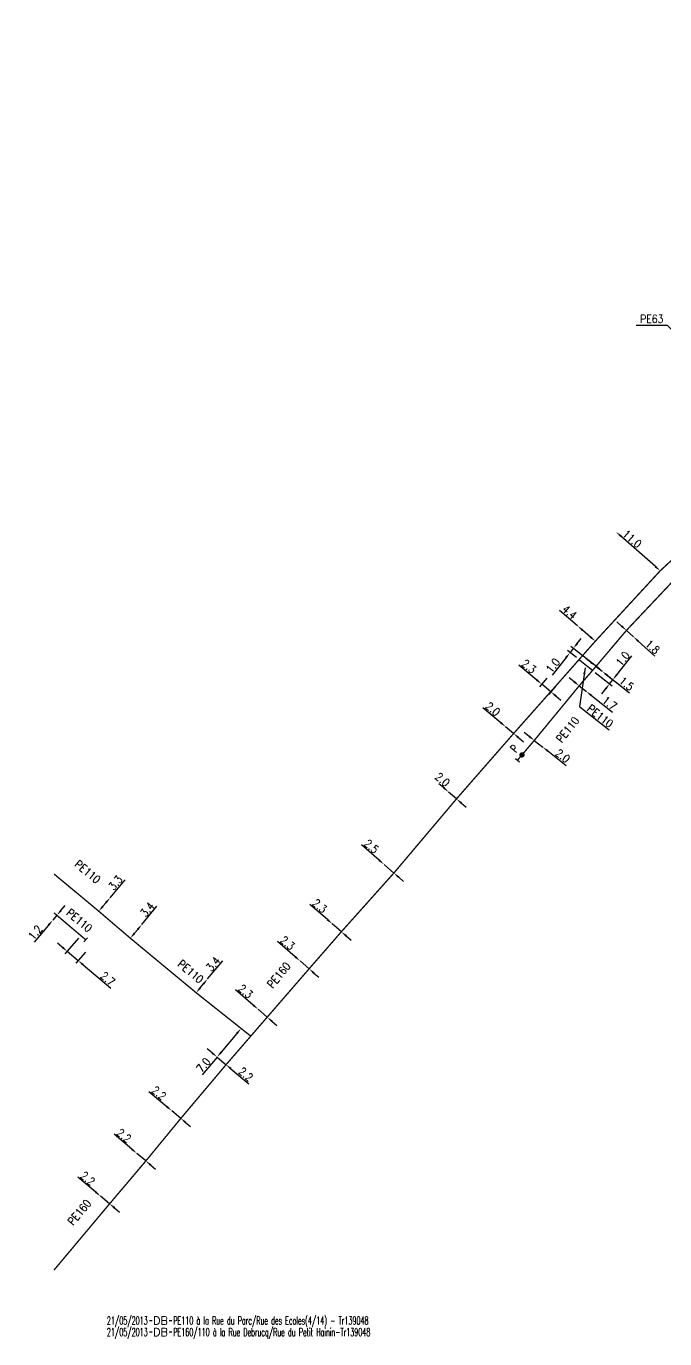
# Model space of a CAD drawing. Header units: millimetres. Extents: x 107995 to 109002, y 120994 to 122000.
# Drawn here: x 107994.8 to 108114.4, y 121010.1 to 121256.1 of the extents above; entities that cross this region are included whole.
import ezdxf
from ezdxf.enums import TextEntityAlignment as Align

# ---------------------------------------------------------------- set-up
doc = ezdxf.new("R2010")
doc.units = ezdxf.units.MM
doc.header["$PDMODE"] = 34
doc.linetypes.add('L_25_PE', pattern=[2000, 1000, 1000])
doc.layers.get('0').update_dxf_attribs({"linetype": 'CONTINUOUS'})
doc.layers.get('DEFPOINTS').update_dxf_attribs({"linetype": 'CONTINUOUS'})
for name, color, linetype in [('L_150', 1, 'CONTINUOUS'), ('L_300', 7, 'CONTINUOUS'), ('L_340', 7, 'CONTINUOUS'), ('L_910', 7, 'CONTINUOUS')]:
    doc.layers.add(name, color=color, linetype=linetype)
doc.styles.add('G_ROMANS', font='ROMANS.SHX', dxfattribs={"width": 0.75})
doc.styles.get("Standard").update_dxf_attribs({"font": 'romans.shx', "width": 0.85})
doc.dimstyles.get("Standard").update_dxf_attribs({"dimtxt": 1.5, "dimasz": 1.2, "dimexe": 0.625, "dimexo": 0.625, "dimgap": 0.25, "dimtad": 1, "dimdec": 1, "dimzin": 0, "dimdsep": 46, "dimtxsty": 'Standard', "dimcen": -0.5, "dimadec": 0, "dimazin": 0, "dimtfac": 1, "dimtdec": 1, "dimtmove": 0, "dimatfit": 3, "dimfxl": 0, "dimtolj": 1, "dimtzin": 0, "dimarcsym": 0})

# ---------------------------------------------------------------- blocks, each defined once
blk = doc.blocks.new('*D278')
at = {"layer": 'DEFPOINTS', "color": 0, "linetype": 'Continuous', "transparency": 16777216}
for p in [(108010.51, 121092.78), (108010.51, 121092.78), (108008.39, 121090.24)]:
    blk.add_point(p, dxfattribs=at)
at = {"layer": 'L_150', "color": 0, "linetype": 'Continuous', "lineweight": -2, "transparency": 16777216}
for p, q in [((108010.51, 121092.78), (108013.31, 121096.13)), ((108009.16, 121091.16), (108009.74, 121091.86))]:
    blk.add_line(p, q, dxfattribs=at)
at = {"layer": 'L_150', "color": 0, "linetype": 'Continuous', "transparency": 16777216}
for points in [[(108009.58, 121091.98), (108009.89, 121091.73), (108010.51, 121092.78)], [(108009.01, 121091.29), (108009.32, 121091.04), (108008.39, 121090.24)]]:
    blk.add_solid(points, dxfattribs=at)
at = {"layer": 'L_150', "color": 0, "linetype": 'Continuous', "transparency": 16777216, "insert": (108011.52, 121095.56), "char_height": 1.5, "attachment_point": 5, "rotation": 50.1671}
blk.add_mtext('\\A1;3.3', dxfattribs=at)
blk = doc.blocks.new('*D279')
at = {"layer": 'DEFPOINTS', "color": 0, "linetype": 'Continuous', "transparency": 16777216}
for p in [(108016.45, 121087.75), (108016.45, 121087.75), (108014.3, 121085.18)]:
    blk.add_point(p, dxfattribs=at)
at = {"layer": 'L_150', "color": 0, "linetype": 'Continuous', "lineweight": -2, "transparency": 16777216}
for p, q in [((108016.45, 121087.75), (108019.29, 121091.16)), ((108015.07, 121086.1), (108015.68, 121086.83))]:
    blk.add_line(p, q, dxfattribs=at)
at = {"layer": 'L_150', "color": 0, "linetype": 'Continuous', "transparency": 16777216}
for points in [[(108015.52, 121086.96), (108015.83, 121086.7), (108016.45, 121087.75)], [(108014.92, 121086.23), (108015.22, 121085.97), (108014.3, 121085.18)]]:
    blk.add_solid(points, dxfattribs=at)
at = {"layer": 'L_150', "color": 0, "linetype": 'Continuous', "transparency": 16777216, "insert": (108017.48, 121090.56), "char_height": 1.5, "attachment_point": 5, "rotation": 50.1671}
blk.add_mtext('\\A1;3.4', dxfattribs=at)
blk = doc.blocks.new('*D280')
at = {"layer": 'DEFPOINTS', "color": 0, "linetype": 'Continuous', "transparency": 16777216}
for p in [(108028.77, 121077.55), (108028.77, 121077.55), (108026.62, 121074.97)]:
    blk.add_point(p, dxfattribs=at)
at = {"layer": 'L_150', "color": 0, "linetype": 'Continuous', "lineweight": -2, "transparency": 16777216}
for p, q in [((108028.77, 121077.55), (108031.61, 121080.95)), ((108027.39, 121075.89), (108028, 121076.62))]:
    blk.add_line(p, q, dxfattribs=at)
at = {"layer": 'L_150', "color": 0, "linetype": 'Continuous', "transparency": 16777216}
for points in [[(108027.85, 121076.75), (108028.15, 121076.5), (108028.77, 121077.55)], [(108027.24, 121076.02), (108027.55, 121075.77), (108026.62, 121074.97)]]:
    blk.add_solid(points, dxfattribs=at)
at = {"layer": 'L_150', "color": 0, "linetype": 'Continuous', "transparency": 16777216, "insert": (108029.8, 121080.35), "char_height": 1.5, "attachment_point": 5, "rotation": 50.1671}
blk.add_mtext('\\A1;3.4', dxfattribs=at)
blk = doc.blocks.new('*D281')
at = {"layer": 'DEFPOINTS', "color": 0, "linetype": 'Continuous', "transparency": 16777216}
for p in [(108035.04, 121068.28), (108030.55, 121062.91), (108030.55, 121062.91)]:
    blk.add_point(p, dxfattribs=at)
at = {"layer": 'L_150', "color": 0, "linetype": 'Continuous', "lineweight": -2, "transparency": 16777216}
for p, q in [((108034.27, 121067.36), (108031.32, 121063.83)), ((108030.55, 121062.91), (108027.74, 121059.56))]:
    blk.add_line(p, q, dxfattribs=at)
at = {"layer": 'L_150', "color": 0, "linetype": 'Continuous', "transparency": 16777216}
for points in [[(108034.12, 121067.48), (108034.42, 121067.23), (108035.04, 121068.28)], [(108031.16, 121063.96), (108031.47, 121063.7), (108030.55, 121062.91)]]:
    blk.add_solid(points, dxfattribs=at)
at = {"layer": 'L_150', "color": 0, "linetype": 'Continuous', "transparency": 16777216, "insert": (108027.99, 121061.42), "char_height": 1.5, "attachment_point": 5, "rotation": 50.0615}
blk.add_mtext('\\A1;7.0', dxfattribs=at)
blk = doc.blocks.new('*D282')
at = {"layer": 'DEFPOINTS', "color": 0, "linetype": 'Continuous', "transparency": 16777216}
for p in [(108030.55, 121062.91), (108030.55, 121062.91), (108032.23, 121061.49)]:
    blk.add_point(p, dxfattribs=at)
at = {"layer": 'L_150', "color": 0, "linetype": 'Continuous', "lineweight": -2, "transparency": 16777216}
for p, q in [((108029.63, 121063.68), (108028.71, 121064.45)), ((108030.55, 121062.91), (108032.23, 121061.49)), ((108033.15, 121060.72), (108036.5, 121057.91))]:
    blk.add_line(p, q, dxfattribs=at)
at = {"layer": 'L_150', "color": 0, "linetype": 'Continuous', "transparency": 16777216}
for points in [[(108029.76, 121063.83), (108029.5, 121063.53), (108030.55, 121062.91)], [(108033.28, 121060.88), (108033.02, 121060.57), (108032.23, 121061.49)]]:
    blk.add_solid(points, dxfattribs=at)
at = {"layer": 'L_150', "color": 0, "linetype": 'Continuous', "transparency": 16777216, "insert": (108035.93, 121059.7), "char_height": 1.5, "attachment_point": 5, "rotation": 320.0005}
blk.add_mtext('\\A1;2.2', dxfattribs=at)
blk = doc.blocks.new('*D283')
at = {"layer": 'DEFPOINTS', "color": 0, "linetype": 'Continuous', "transparency": 16777216}
for p in [(108022.06, 121052.84), (108022.06, 121052.84), (108023.75, 121051.42)]:
    blk.add_point(p, dxfattribs=at)
at = {"layer": 'L_150', "color": 0, "linetype": 'Continuous', "lineweight": -2, "transparency": 16777216}
for p, q in [((108021.14, 121053.61), (108017.79, 121056.42)), ((108023.75, 121051.42), (108022.06, 121052.84)), ((108024.66, 121050.65), (108025.58, 121049.88))]:
    blk.add_line(p, q, dxfattribs=at)
at = {"layer": 'L_150', "color": 0, "linetype": 'Continuous', "transparency": 16777216}
for points in [[(108021.27, 121053.76), (108021.01, 121053.46), (108022.06, 121052.84)], [(108024.79, 121050.81), (108024.54, 121050.5), (108023.75, 121051.42)]]:
    blk.add_solid(points, dxfattribs=at)
at = {"layer": 'L_150', "color": 0, "linetype": 'Continuous', "transparency": 16777216, "insert": (108019.65, 121056.17), "char_height": 1.5, "attachment_point": 5, "rotation": 319.9746}
blk.add_mtext('\\A1;2.2', dxfattribs=at)
blk = doc.blocks.new('*D284')
at = {"layer": 'DEFPOINTS', "color": 0, "linetype": 'Continuous', "transparency": 16777216}
for p in [(108015.51, 121044.87), (108015.51, 121044.87), (108017.2, 121043.45)]:
    blk.add_point(p, dxfattribs=at)
at = {"layer": 'L_150', "color": 0, "linetype": 'Continuous', "lineweight": -2, "transparency": 16777216}
for p, q in [((108014.6, 121045.64), (108011.25, 121048.45)), ((108017.2, 121043.45), (108015.51, 121044.87)), ((108018.12, 121042.68), (108019.04, 121041.91))]:
    blk.add_line(p, q, dxfattribs=at)
at = {"layer": 'L_150', "color": 0, "linetype": 'Continuous', "transparency": 16777216}
for points in [[(108014.72, 121045.79), (108014.47, 121045.49), (108015.51, 121044.87)], [(108018.25, 121042.83), (108017.99, 121042.53), (108017.2, 121043.45)]]:
    blk.add_solid(points, dxfattribs=at)
at = {"layer": 'L_150', "color": 0, "linetype": 'Continuous', "transparency": 16777216, "insert": (108013.11, 121048.2), "char_height": 1.5, "attachment_point": 5, "rotation": 319.9746}
blk.add_mtext('\\A1;2.2', dxfattribs=at)
blk = doc.blocks.new('*D285')
at = {"layer": 'DEFPOINTS', "color": 0, "linetype": 'Continuous', "transparency": 16777216}
for p in [(108008.73, 121036.84), (108008.73, 121036.84), (108010.42, 121035.43)]:
    blk.add_point(p, dxfattribs=at)
at = {"layer": 'L_150', "color": 0, "linetype": 'Continuous', "lineweight": -2, "transparency": 16777216}
for p, q in [((108007.82, 121037.61), (108004.47, 121040.42)), ((108010.42, 121035.43), (108008.73, 121036.84)), ((108011.34, 121034.66), (108012.26, 121033.88))]:
    blk.add_line(p, q, dxfattribs=at)
at = {"layer": 'L_150', "color": 0, "linetype": 'Continuous', "transparency": 16777216}
for points in [[(108007.94, 121037.76), (108007.69, 121037.46), (108008.73, 121036.84)], [(108011.47, 121034.81), (108011.21, 121034.5), (108010.42, 121035.43)]]:
    blk.add_solid(points, dxfattribs=at)
at = {"layer": 'L_150', "color": 0, "linetype": 'Continuous', "transparency": 16777216, "insert": (108006.32, 121040.17), "char_height": 1.5, "attachment_point": 5, "rotation": 320.0202}
blk.add_mtext('\\A1;2.2', dxfattribs=at)
blk = doc.blocks.new('*D286')
at = {"layer": 'DEFPOINTS', "color": 0, "linetype": 'Continuous', "transparency": 16777216}
for p in [(108038.23, 121071.86), (108038.23, 121071.86), (108039.93, 121070.39)]:
    blk.add_point(p, dxfattribs=at)
at = {"layer": 'L_150', "color": 0, "linetype": 'Continuous', "lineweight": -2, "transparency": 16777216}
for p, q in [((108037.32, 121072.64), (108034.02, 121075.51)), ((108039.93, 121070.39), (108038.23, 121071.86)), ((108040.84, 121069.6), (108041.74, 121068.81))]:
    blk.add_line(p, q, dxfattribs=at)
at = {"layer": 'L_150', "color": 0, "linetype": 'Continuous', "transparency": 16777216}
for points in [[(108037.45, 121072.8), (108037.19, 121072.49), (108038.23, 121071.86)], [(108040.97, 121069.75), (108040.71, 121069.45), (108039.93, 121070.39)]]:
    blk.add_solid(points, dxfattribs=at)
at = {"layer": 'L_150', "color": 0, "linetype": 'Continuous', "transparency": 16777216, "insert": (108035.87, 121075.22), "char_height": 1.5, "attachment_point": 5, "rotation": 319.0972}
blk.add_mtext('\\A1;2.3', dxfattribs=at)
blk = doc.blocks.new('*D287')
at = {"layer": 'DEFPOINTS', "color": 0, "linetype": 'Continuous', "transparency": 16777216}
for p in [(108046.08, 121080.92), (108046.08, 121080.92), (108047.78, 121079.45)]:
    blk.add_point(p, dxfattribs=at)
at = {"layer": 'L_150', "color": 0, "linetype": 'Continuous', "lineweight": -2, "transparency": 16777216}
for p, q in [((108045.17, 121081.71), (108041.87, 121084.57)), ((108047.78, 121079.45), (108046.08, 121080.92)), ((108048.69, 121078.66), (108049.59, 121077.87))]:
    blk.add_line(p, q, dxfattribs=at)
at = {"layer": 'L_150', "color": 0, "linetype": 'Continuous', "transparency": 16777216}
for points in [[(108045.31, 121081.86), (108045.04, 121081.56), (108046.08, 121080.92)], [(108048.82, 121078.81), (108048.55, 121078.51), (108047.78, 121079.45)]]:
    blk.add_solid(points, dxfattribs=at)
at = {"layer": 'L_150', "color": 0, "linetype": 'Continuous', "transparency": 16777216, "insert": (108043.73, 121084.29), "char_height": 1.5, "attachment_point": 5, "rotation": 319.0293}
blk.add_mtext('\\A1;2.3', dxfattribs=at)
blk = doc.blocks.new('*D288')
at = {"layer": 'DEFPOINTS', "color": 0, "linetype": 'Continuous', "transparency": 16777216}
for p in [(108052.13, 121087.87), (108052.13, 121087.87), (108053.82, 121086.39)]:
    blk.add_point(p, dxfattribs=at)
at = {"layer": 'L_150', "color": 0, "linetype": 'Continuous', "lineweight": -2, "transparency": 16777216}
for p, q in [((108051.22, 121088.66), (108047.92, 121091.52)), ((108053.82, 121086.39), (108052.13, 121087.87)), ((108054.73, 121085.61), (108055.64, 121084.82))]:
    blk.add_line(p, q, dxfattribs=at)
at = {"layer": 'L_150', "color": 0, "linetype": 'Continuous', "transparency": 16777216}
for points in [[(108051.35, 121088.81), (108051.09, 121088.51), (108052.13, 121087.87)], [(108054.86, 121085.76), (108054.6, 121085.46), (108053.82, 121086.39)]]:
    blk.add_solid(points, dxfattribs=at)
at = {"layer": 'L_150', "color": 0, "linetype": 'Continuous', "transparency": 16777216, "insert": (108049.77, 121091.24), "char_height": 1.5, "attachment_point": 5, "rotation": 319.0293}
blk.add_mtext('\\A1;2.3', dxfattribs=at)
blk = doc.blocks.new('*D289')
at = {"layer": 'DEFPOINTS', "color": 0, "linetype": 'Continuous', "transparency": 16777216}
for p in [(108061.81, 121099.01), (108061.81, 121099.01), (108063.66, 121097.4)]:
    blk.add_point(p, dxfattribs=at)
at = {"layer": 'L_150', "color": 0, "linetype": 'Continuous', "lineweight": -2, "transparency": 16777216}
for p, q in [((108060.9, 121099.8), (108057.6, 121102.66)), ((108063.66, 121097.4), (108061.81, 121099.01)), ((108064.56, 121096.62), (108065.47, 121095.83))]:
    blk.add_line(p, q, dxfattribs=at)
at = {"layer": 'L_150', "color": 0, "linetype": 'Continuous', "transparency": 16777216}
for points in [[(108061.03, 121099.95), (108060.77, 121099.65), (108061.81, 121099.01)], [(108064.69, 121096.77), (108064.43, 121096.47), (108063.66, 121097.4)]]:
    blk.add_solid(points, dxfattribs=at)
at = {"layer": 'L_150', "color": 0, "linetype": 'Continuous', "transparency": 16777216, "insert": (108059.45, 121102.38), "char_height": 1.5, "attachment_point": 5, "rotation": 319.0296}
blk.add_mtext('\\A1;2.5', dxfattribs=at)
blk = doc.blocks.new('*D290')
at = {"layer": 'DEFPOINTS', "color": 0, "linetype": 'Continuous', "transparency": 16777216}
for p in [(108073.92, 121112.57), (108073.92, 121112.57), (108075.39, 121111.29)]:
    blk.add_point(p, dxfattribs=at)
at = {"layer": 'L_150', "color": 0, "linetype": 'Continuous', "lineweight": -2, "transparency": 16777216}
for p, q in [((108073.01, 121113.36), (108072.11, 121114.14)), ((108075.39, 121111.29), (108073.92, 121112.57)), ((108076.3, 121110.51), (108077.21, 121109.72))]:
    blk.add_line(p, q, dxfattribs=at)
at = {"layer": 'L_150', "color": 0, "linetype": 'Continuous', "transparency": 16777216}
for points in [[(108073.14, 121113.51), (108072.88, 121113.2), (108073.92, 121112.57)], [(108076.43, 121110.66), (108076.17, 121110.36), (108075.39, 121111.29)]]:
    blk.add_solid(points, dxfattribs=at)
at = {"layer": 'L_150', "color": 0, "linetype": 'Continuous', "transparency": 16777216, "insert": (108072.76, 121114.9), "char_height": 1.5, "attachment_point": 5, "rotation": 319.104}
blk.add_mtext('\\A1;2.0', dxfattribs=at)
blk = doc.blocks.new('*D291')
at = {"layer": 'DEFPOINTS', "color": 0, "linetype": 'Continuous', "transparency": 16777216}
for p in [(108084.59, 121124.8), (108084.59, 121124.8), (108086.09, 121123.54)]:
    blk.add_point(p, dxfattribs=at)
at = {"layer": 'L_150', "color": 0, "linetype": 'Continuous', "lineweight": -2, "transparency": 16777216}
for p, q in [((108083.67, 121125.57), (108080.33, 121128.38)), ((108086.09, 121123.54), (108084.59, 121124.8)), ((108087, 121122.77), (108087.92, 121122))]:
    blk.add_line(p, q, dxfattribs=at)
at = {"layer": 'L_150', "color": 0, "linetype": 'Continuous', "transparency": 16777216}
for points in [[(108083.8, 121125.72), (108083.55, 121125.42), (108084.59, 121124.8)], [(108087.13, 121122.92), (108086.87, 121122.62), (108086.09, 121123.54)]]:
    blk.add_solid(points, dxfattribs=at)
at = {"layer": 'L_150', "color": 0, "linetype": 'Continuous', "transparency": 16777216, "insert": (108082.19, 121128.13), "char_height": 1.5, "attachment_point": 5, "rotation": 319.9307}
blk.add_mtext('\\A1;2.0', dxfattribs=at)
blk = doc.blocks.new('*D292')
at = {"layer": 'DEFPOINTS', "color": 0, "linetype": 'Continuous', "transparency": 16777216}
for p in [(108089.96, 121122.25), (108091.53, 121121.01), (108091.53, 121121.01)]:
    blk.add_point(p, dxfattribs=at)
at = {"layer": 'L_150', "color": 0, "linetype": 'Continuous', "lineweight": -2, "transparency": 16777216}
for p, q in [((108089.02, 121122.99), (108088.07, 121123.73)), ((108089.96, 121122.25), (108091.53, 121121.01)), ((108092.48, 121120.27), (108095.91, 121117.57))]:
    blk.add_line(p, q, dxfattribs=at)
at = {"layer": 'L_150', "color": 0, "linetype": 'Continuous', "transparency": 16777216}
for points in [[(108089.14, 121123.15), (108088.89, 121122.83), (108089.96, 121122.25)], [(108092.6, 121120.43), (108092.35, 121120.12), (108091.53, 121121.01)]]:
    blk.add_solid(points, dxfattribs=at)
at = {"layer": 'L_150', "color": 0, "linetype": 'Continuous', "transparency": 16777216, "insert": (108095.28, 121119.34), "char_height": 1.5, "attachment_point": 5, "rotation": 321.8454}
blk.add_mtext('\\A1;2.0', dxfattribs=at)
blk = doc.blocks.new('*D293')
at = {"layer": 'DEFPOINTS', "color": 0, "linetype": 'Continuous', "transparency": 16777216}
for p in [(108092.68, 121134.38), (108091.35, 121132.79), (108094.41, 121132.93)]:
    blk.add_point(p, dxfattribs=at)
at = {"layer": 'L_150', "color": 0, "linetype": 'Continuous', "lineweight": -2, "transparency": 16777216}
for p, q in [((108090.43, 121133.56), (108087.08, 121136.37)), ((108092.28, 121133.9), (108090.95, 121132.31)), ((108093.08, 121131.34), (108091.35, 121132.79)), ((108094.01, 121132.45), (108092.68, 121130.86)), ((108094, 121130.57), (108094.92, 121129.8))]:
    blk.add_line(p, q, dxfattribs=at)
at = {"layer": 'L_150', "color": 0, "linetype": 'Continuous', "transparency": 16777216}
for points in [[(108090.56, 121133.71), (108090.3, 121133.41), (108091.35, 121132.79)], [(108094.13, 121130.73), (108093.87, 121130.42), (108093.08, 121131.34)]]:
    blk.add_solid(points, dxfattribs=at)
at = {"layer": 'L_150', "color": 0, "linetype": 'Continuous', "transparency": 16777216, "insert": (108088.94, 121136.11), "char_height": 1.5, "attachment_point": 5, "rotation": 320.0544}
blk.add_mtext('\\A1;2.3', dxfattribs=at)
blk = doc.blocks.new('*D294')
at = {"layer": 'DEFPOINTS', "color": 0, "linetype": 'Continuous', "transparency": 16777216}
for p in [(108098.37, 121132.47), (108099.71, 121131.42), (108099.71, 121131.42)]:
    blk.add_point(p, dxfattribs=at)
at = {"layer": 'L_150', "color": 0, "linetype": 'Continuous', "lineweight": -2, "transparency": 16777216}
for p, q in [((108097.43, 121133.22), (108096.49, 121133.96)), ((108098.37, 121132.47), (108099.71, 121131.42)), ((108100.65, 121130.67), (108104.62, 121127.53))]:
    blk.add_line(p, q, dxfattribs=at)
at = {"layer": 'L_150', "color": 0, "linetype": 'Continuous', "transparency": 16777216}
for points in [[(108097.56, 121133.38), (108097.31, 121133.06), (108098.37, 121132.47)], [(108100.77, 121130.83), (108100.52, 121130.52), (108099.71, 121131.42)]]:
    blk.add_solid(points, dxfattribs=at)
at = {"layer": 'L_150', "color": 0, "linetype": 'Continuous', "transparency": 16777216, "insert": (108104.07, 121129.24), "char_height": 1.5, "attachment_point": 5, "rotation": 321.6259}
blk.add_mtext('\\A1;1.7', dxfattribs=at)
blk = doc.blocks.new('*D295')
at = {"layer": 'DEFPOINTS', "color": 0, "linetype": 'Continuous', "transparency": 16777216}
for p in [(108101.52, 121136.12), (108102.7, 121135.19), (108102.7, 121135.19)]:
    blk.add_point(p, dxfattribs=at)
at = {"layer": 'L_150', "color": 0, "linetype": 'Continuous', "lineweight": -2, "transparency": 16777216}
for p, q in [((108100.58, 121136.86), (108099.64, 121137.61)), ((108101.52, 121136.12), (108102.7, 121135.19)), ((108103.64, 121134.44), (108107.79, 121131.16))]:
    blk.add_line(p, q, dxfattribs=at)
at = {"layer": 'L_150', "color": 0, "linetype": 'Continuous', "transparency": 16777216}
for points in [[(108100.7, 121137.02), (108100.45, 121136.71), (108101.52, 121136.12)], [(108103.76, 121134.6), (108103.51, 121134.29), (108102.7, 121135.19)]]:
    blk.add_solid(points, dxfattribs=at)
at = {"layer": 'L_150', "color": 0, "linetype": 'Continuous', "transparency": 16777216, "insert": (108107.24, 121132.87), "char_height": 1.5, "attachment_point": 5, "rotation": 321.6255}
blk.add_mtext('\\A1;1.5', dxfattribs=at)
blk = doc.blocks.new('*D296')
at = {"layer": 'DEFPOINTS', "color": 0, "linetype": 'Continuous', "transparency": 16777216}
for p in [(108098.06, 121143.7), (108098.06, 121143.7), (108101.39, 121140.84)]:
    blk.add_point(p, dxfattribs=at)
at = {"layer": 'L_150', "color": 0, "linetype": 'Continuous', "lineweight": -2, "transparency": 16777216}
for p, q in [((108098.06, 121143.7), (108094.7, 121146.59)), ((108100.48, 121141.62), (108098.97, 121142.92))]:
    blk.add_line(p, q, dxfattribs=at)
at = {"layer": 'L_150', "color": 0, "linetype": 'Continuous', "transparency": 16777216}
for points in [[(108099.1, 121143.07), (108098.84, 121142.77), (108098.06, 121143.7)], [(108100.61, 121141.77), (108100.35, 121141.47), (108101.39, 121140.84)]]:
    blk.add_solid(points, dxfattribs=at)
at = {"layer": 'L_150', "color": 0, "linetype": 'Continuous', "transparency": 16777216, "insert": (108096.57, 121146.3), "char_height": 1.5, "attachment_point": 5, "rotation": 319.2985}
blk.add_mtext('\\A1;4.4', dxfattribs=at)
blk = doc.blocks.new('L_340_07')
at = {"color": 0, "linetype": 'Continuous', "const_width": 0.25, "flags": 128}
blk.add_lwpolyline([(0, 0), (1.25, 0)], dxfattribs=at)
at = {"color": 0, "linetype": 'Continuous', "flags": 128}
blk.add_lwpolyline([(1.25, -0.5), (1.25, 0.5)], dxfattribs=at)
at = {"color": 0, "linetype": 'Continuous', "style": 'G_ROMANS', "width": 0.75, "flags": 3}
for tag, p in [('DEF_LEG', (0.72, -3.47)), ('DEF_COUP', (0.72, -5.97)), ('DEF_TYPE', (0.72, -8.47))]:
    blk.add_attdef(tag, text='', height=1.2, dxfattribs=at).set_placement(p, align=Align.MIDDLE)
blk = doc.blocks.new('L_300_12')
at = {"color": 0, "linetype": 'Continuous', "const_width": 0.497, "flags": 128}
blk.add_lwpolyline([(-0.21, 0, 1), (0.29, 0, 1)], format="xyb", close=True, dxfattribs=at)
at = {"color": 0, "linetype": 'Continuous', "style": 'G_ROMANS', "width": 0.75}
blk.add_text('P', height=1.5, dxfattribs=at).set_placement((0.04, 1.85), align=Align.MIDDLE)
at = {"color": 0, "linetype": 'Continuous', "style": 'G_ROMANS', "width": 0.75, "flags": 3}
for tag, p in [('DEF_LEG', (0, -10)), ('DEF_COUP', (0, -12.5)), ('DEF_TYPE', (0, -15))]:
    blk.add_attdef(tag, text='', height=1.2, dxfattribs=at).set_placement(p, align=Align.MIDDLE)
blk = doc.blocks.new('*D297')
at = {"layer": 'DEFPOINTS', "color": 0, "linetype": 'Continuous', "transparency": 16777216}
for p in [(108097.27, 121139.48), (108098.33, 121137.37), (108102.7, 121135.19)]:
    blk.add_point(p, dxfattribs=at)
at = {"layer": 'L_150', "color": 0, "linetype": 'Continuous', "lineweight": -2, "transparency": 16777216}
for p, q in [((108097.84, 121137.76), (108096.16, 121139.09)), ((108097.27, 121139.48), (108096.65, 121138.7)), ((108102.21, 121135.58), (108096.78, 121139.87)), ((108098.02, 121140.42), (108098.76, 121141.36)), ((108095.91, 121137.76), (108093.31, 121134.47))]:
    blk.add_line(p, q, dxfattribs=at)
at = {"layer": 'L_150', "color": 0, "linetype": 'Continuous', "transparency": 16777216}
for points in [[(108097.86, 121140.55), (108098.17, 121140.3), (108097.27, 121139.48)], [(108095.75, 121137.88), (108096.06, 121137.63), (108096.65, 121138.7)]]:
    blk.add_solid(points, dxfattribs=at)
at = {"layer": 'L_150', "color": 0, "linetype": 'Continuous', "transparency": 16777216, "insert": (108093.45, 121136.27), "char_height": 1.5, "attachment_point": 5, "rotation": 51.6255}
blk.add_mtext('\\A1;1.0', dxfattribs=at)
blk = doc.blocks.new('*D298')
at = {"layer": 'DEFPOINTS', "color": 0, "linetype": 'Continuous', "transparency": 16777216}
for p in [(108100.87, 121135.36), (108102.7, 121135.19), (108104.68, 121133.62)]:
    blk.add_point(p, dxfattribs=at)
at = {"layer": 'L_150', "color": 0, "linetype": 'Continuous', "lineweight": -2, "transparency": 16777216}
for p, q in [((108105.42, 121134.56), (108108.23, 121138.11)), ((108101.36, 121134.97), (108104.55, 121132.45)), ((108103.19, 121134.8), (108105.17, 121133.23)), ((108103.31, 121131.9), (108102.57, 121130.95)), ((108104.06, 121132.84), (108104.68, 121133.62))]:
    blk.add_line(p, q, dxfattribs=at)
at = {"layer": 'L_150', "color": 0, "linetype": 'Continuous', "transparency": 16777216}
for points in [[(108105.26, 121134.68), (108105.58, 121134.44), (108104.68, 121133.62)], [(108103.15, 121132.02), (108103.47, 121131.77), (108104.06, 121132.84)]]:
    blk.add_solid(points, dxfattribs=at)
at = {"layer": 'L_150', "color": 0, "linetype": 'Continuous', "transparency": 16777216, "insert": (108106.52, 121137.56), "char_height": 1.5, "attachment_point": 5, "rotation": 51.6255}
blk.add_mtext('\\A1;1.0', dxfattribs=at)
blk = doc.blocks.new('*D299')
at = {"layer": 'DEFPOINTS', "color": 0, "linetype": 'Continuous', "transparency": 16777216}
for p in [(108107.21, 121142.85), (108108.54, 121141.65), (108108.54, 121141.65)]:
    blk.add_point(p, dxfattribs=at)
at = {"layer": 'L_150', "color": 0, "linetype": 'Continuous', "lineweight": -2, "transparency": 16777216}
for p, q in [((108106.32, 121143.66), (108105.43, 121144.47)), ((108107.21, 121142.85), (108108.54, 121141.65)), ((108109.43, 121140.84), (108112.54, 121138.02))]:
    blk.add_line(p, q, dxfattribs=at)
at = {"layer": 'L_150', "color": 0, "linetype": 'Continuous', "transparency": 16777216}
for points in [[(108106.46, 121143.81), (108106.19, 121143.51), (108107.21, 121142.85)], [(108109.57, 121140.99), (108109.3, 121140.69), (108108.54, 121141.65)]]:
    blk.add_solid(points, dxfattribs=at)
at = {"layer": 'L_150', "color": 0, "linetype": 'Continuous', "transparency": 16777216, "insert": (108112.1, 121139.77), "char_height": 1.5, "attachment_point": 5, "rotation": 317.7896}
blk.add_mtext('\\A1;1.8', dxfattribs=at)
blk = doc.blocks.new('*D301')
at = {"layer": 'DEFPOINTS', "color": 0, "linetype": 'Continuous', "transparency": 16777216}
for p in [(108105.29, 121161.31), (108105.29, 121161.31), (108113.54, 121154.02)]:
    blk.add_point(p, dxfattribs=at)
at = {"layer": 'L_150', "color": 0, "linetype": 'Continuous', "lineweight": -2, "transparency": 16777216}
blk.add_line((108112.64, 121154.82), (108106.19, 121160.51), dxfattribs=at)
at = {"layer": 'L_150', "color": 0, "linetype": 'Continuous', "transparency": 16777216}
for points in [[(108106.33, 121160.66), (108106.06, 121160.36), (108105.29, 121161.31)], [(108112.77, 121154.97), (108112.5, 121154.67), (108113.54, 121154.02)]]:
    blk.add_solid(points, dxfattribs=at)
at = {"layer": 'L_150', "color": 0, "linetype": 'Continuous', "transparency": 16777216, "insert": (108108.29, 121160), "char_height": 1.5, "attachment_point": 5, "rotation": 318.5235}
blk.add_mtext('\\A1;11.0', dxfattribs=at)
blk = doc.blocks.new('GIS_MODF')
at = {"color": 0, "linetype": 'Continuous', "flags": 128}
for points in [[(-2.18, -0.01), (-1.68, -0.01)], [(1.52, -0.01), (2.02, -0.01)]]:
    blk.add_lwpolyline(points, dxfattribs=at)
at = {"color": 0, "linetype": 'Continuous', "width": 0.5}
blk.add_attdef('DATE', text='', height=1.5, dxfattribs=at).set_placement((-2.5, -0.8), align=Align.RIGHT)
at = {"color": 0, "linetype": 'Continuous', "width": 1.771291}
blk.add_attdef('USER', text='', height=1.5, dxfattribs=at).set_placement((-1.51, -0.8), (1.28, -0.8), align=Align.FIT)
at = {"color": 0, "linetype": 'Continuous', "width": 0.5}
blk.add_attdef('DESC', (2.29, -0.8), '', height=1.5, dxfattribs=at)
blk = doc.blocks.new('*D893')
at = {"layer": 'DEFPOINTS', "color": 0, "linetype": 'Continuous', "transparency": 16777216}
for p in [(108004.99, 121085.7), (108006.28, 121083.04), (108004.53, 121080.98)]:
    blk.add_point(p, dxfattribs=at)
at = {"layer": 'L_340', "color": 0, "linetype": 'Continuous', "lineweight": -2, "transparency": 16777216}
for p, q in [((108004.59, 121085.22), (108002.06, 121082.25)), ((108001.55, 121083.51), (108000.64, 121084.28)), ((108002.47, 121082.73), (108004.53, 121080.98)), ((108005.87, 121082.57), (108004.12, 121080.5)), ((108005.44, 121080.2), (108010.62, 121075.81))]:
    blk.add_line(p, q, dxfattribs=at)
at = {"layer": 'L_340', "color": 0, "linetype": 'Continuous', "transparency": 16777216}
for points in [[(108001.68, 121083.66), (108001.42, 121083.35), (108002.47, 121082.73)], [(108005.57, 121080.36), (108005.31, 121080.05), (108004.53, 121080.98)]]:
    blk.add_solid(points, dxfattribs=at)
at = {"layer": 'L_340', "color": 0, "linetype": 'Continuous', "transparency": 16777216, "insert": (108010.06, 121077.59), "char_height": 1.5, "attachment_point": 5, "rotation": 319.6575}
blk.add_mtext('\\A1;2.7', dxfattribs=at)
blk = doc.blocks.new('*D894')
at = {"layer": 'DEFPOINTS', "color": 0, "linetype": 'Continuous', "transparency": 16777216}
for p in [(107999.76, 121088.57), (107999.76, 121088.57), (108000.53, 121089.48)]:
    blk.add_point(p, dxfattribs=at)
at = {"layer": 'L_150', "color": 0, "linetype": 'Continuous', "lineweight": -2, "transparency": 16777216}
for p, q in [((108001.31, 121090.4), (108002.09, 121091.31)), ((107998.98, 121087.65), (107996.27, 121084.46)), ((108000.53, 121089.48), (107999.76, 121088.57))]:
    blk.add_line(p, q, dxfattribs=at)
at = {"layer": 'L_150', "color": 0, "linetype": 'Continuous', "transparency": 16777216}
for points in [[(108001.16, 121090.53), (108001.46, 121090.27), (108000.53, 121089.48)], [(107998.83, 121087.78), (107999.13, 121087.52), (107999.76, 121088.57)]]:
    blk.add_solid(points, dxfattribs=at)
at = {"layer": 'L_150', "color": 0, "linetype": 'Continuous', "transparency": 16777216, "insert": (107996.47, 121086.25), "char_height": 1.5, "attachment_point": 5, "rotation": 49.6575}
blk.add_mtext('\\A1;1.2', dxfattribs=at)

msp = doc.modelspace()

# ---------------------------------------------------------------- linework, layer by layer
at = {"layer": 'L_150', "linetype": 'L_25_PE', "const_width": 0.25, "flags": 128}
for points in [[(108000, 121023), (108010.42, 121035.43), (108017.2, 121043.45), (108023.75, 121051.42), (108032.23, 121061.49), (108039.93, 121070.39), (108047.78, 121079.45), (108053.82, 121086.39), (108063.66, 121097.4), (108075.39, 121111.29), (108086.09, 121123.54), (108094.41, 121132.93), (108101.39, 121140.84), (108113.54, 121154.02), (108127.47, 121166.89), (108134.9, 121172.23), (108143.55, 121179.59), (108143.55, 121179.59), (108152.19, 121187.82), (108161.67, 121195.43), (108169.28, 121201.62), (108178.21, 121209.1), (108192.03, 121220.39), (108199.31, 121226.44), (108208.23, 121233.53), (108217.44, 121241.07), (108226.76, 121249), (108237.31, 121257.91), (108244.6, 121264.14), (108256.28, 121273.98), (108256.69, 121274.9), (108258.42, 121276.23), (108261.06, 121278.8), (108261.46, 121278.46), (108262.68, 121279.52)], [(108100.87, 121135.36), (108098.33, 121137.37)], [(108087.63, 121119.5), (108089.96, 121122.25), (108098.37, 121132.47), (108100.87, 121135.36)], [(108000, 121089.94), (108000.53, 121089.48), (108004.99, 121085.7)]]:
    msp.add_lwpolyline(points, dxfattribs=at)
at = {"layer": 'L_150', "linetype": 'L_25_PE', "flags": 128}
for points in [[(108100.87, 121135.36, 0.25, 0.25, 0), (108101.52, 121136.12, 0.25, 0.25, 0), (108107.21, 121142.85, 0.25, 0.25, 0), (108117.83, 121154.1, 0.25, 0.25, 0), (108133.21, 121166.77, 0.25, 0.25, 0), (108136.24, 121169.17, 0.25, 0.25, 0), (108138.78, 121171.18, 0.25, 0.25, 0), (108139.78, 121169.92, 0.25, 0.25, 0), (108141.22, 121171.19, 0.25, 0.25, 0), (108141.67, 121171.54, 0.25, 0.25, 0), (108141.98, 121171.79, 0.25, 0.25, 0), (108142.52, 121171.96, 0.25, 0.25, 0), (108142.85, 121172.22, 0.25, 0.25, 0), (108143.52, 121172.18, 0.25, 0.25, 0), (108144.05, 121172.15, 0.25, 0.25, 0), (108146.24, 121171.1, 0.25, 0.25, 0), (108149.88, 121169.07, 0.25, 0.25, 0), (108153.7, 121166.07, 0.25, 0.25, 0), (108157.54, 121162.72, 0.25, 0.25, 0), (108161.65, 121158.01, 0.25, 0.25, 0), (108164.41, 121154.8, 0.25, 0.25, 0), (108165.93, 121154.57, 0.25, 0.25, 0), (108166.99, 121153.39, 0.25, 0.25, 0), (108171.54, 121148.19, 0.25, 0.25, 0), (108171.97, 121147.64, 0.25, 0.25, 0), (108171.94, 121145.86, 0.25, 0.25, 0), (108174.43, 121142.91, 0.25, 0.25, 0), (108183.23, 121132.45, 0.25, 0.25, 0), (108186.11, 121129.48, 0.25, 0.25, 0), (108187.75, 121127.06, 0.25, 0.25, 0), (108191.52, 121122.8, 0.25, 0.25, 0), (108195.05, 121119.25, 0.25, 0.25, 0), (108198.13, 121116.56, 0.25, 0.25, 0), (108202.3, 121113.23, 0.25, 0.25, 0), (108211.42, 121106.9, 0.25, 0.25, 0), (108213.44, 121105.38, 0.25, 0.25, 0), (108213.85, 121105.01, 0.25, 0.25, 0), (108213.68, 121104.78, 0.25, 0.25, 0), (108214.26, 121104.36, 0, 0, 0)], [(108036.86, 121066.83, 0.25, 0.25, 0), (108035.04, 121068.28, 0.25, 0.25, 0), (108026.62, 121074.97, 0.25, 0.25, 0), (108014.3, 121085.18, 0.25, 0.25, 0), (108008.39, 121090.24, 0.25, 0.25, 0), (108000, 121097.22, 0, 0, 0)]]:
    msp.add_lwpolyline(points, format="xyseb", dxfattribs=at)

# ---------------------------------------------------------------- block references
at = {"layer": 'L_300', "rotation": 49.74233453850385}
msp.add_blockref('L_300_12', (108087.63, 121119.5), dxfattribs=at)
at = {"layer": 'L_340'}
for p, rotation in [((108087.63, 121119.5), 229.7423345406187), ((108004.99, 121085.7), 319.5266849857928)]:
    msp.add_blockref('L_340_07', p, dxfattribs=dict(at, rotation=rotation))
at = {"layer": 'L_910'}
ref = msp.add_blockref('GIS_MODF', (108020.05, 121013.59), dxfattribs=at)
ref.add_attrib('DATE', '21/05/2013', dxfattribs={"layer": '0', "color": 0, "linetype": 'Continuous', "height": 1.5, "width": 0.5}).set_placement((108017.55, 121012.79), align=Align.RIGHT)
ref.add_attrib('USER', 'DB', dxfattribs={"layer": '0', "color": 0, "linetype": 'Continuous', "height": 1.5, "width": 0.99919}).set_placement((108018.54, 121012.79), (108021.33, 121012.79), align=Align.FIT)
ref.add_attrib('DESC', 'PE110 à la Rue du Parc/Rue des Ecoles(4/14) - Tr139048', (108022.34, 121012.79), dxfattribs={"layer": '0', "color": 0, "linetype": 'Continuous', "height": 1.5, "width": 0.5})
ref = msp.add_blockref('GIS_MODF', (108020.05, 121011.44), dxfattribs=at)
ref.add_attrib('DATE', '21/05/2013', dxfattribs={"layer": '0', "color": 0, "linetype": 'Continuous', "height": 1.5, "width": 0.5}).set_placement((108017.55, 121010.64), align=Align.RIGHT)
ref.add_attrib('USER', 'DB', dxfattribs={"layer": '0', "color": 0, "linetype": 'Continuous', "height": 1.5, "width": 0.99919}).set_placement((108018.54, 121010.64), (108021.33, 121010.64), align=Align.FIT)
ref.add_attrib('DESC', 'PE160/110 à la Rue Debrucq/Rue du Petit Hainin-Tr139048', (108022.34, 121010.64), dxfattribs={"layer": '0', "color": 0, "linetype": 'Continuous', "height": 1.5, "width": 0.5})

# ---------------------------------------------------------------- texts
at = {"layer": 'L_150', "linetype": 'Continuous', "width": 0.85}
for s, rotation, p in [('PE110', 51.0697, (108096.21, 121124.25)), ('PE110', 320.1611, (108006.29, 121097.63)), ('PE110', 320.1422, (108025.58, 121078.93)), ('PE160', 50.5149, (108042.12, 121078.26)), ('PE160', 50.0245, (108004.76, 121033.83))]:
    msp.add_text(s, height=1.5, rotation=rotation, dxfattribs=at).set_placement(p, align=Align.MIDDLE)
msp.add_text('PE110', height=1.5, rotation=320.0876, dxfattribs=at).set_placement((108002.16, 121089.69))
at = {"layer": 'L_150', "linetype": 'Continuous', "insert": (108114.15, 121200.47), "char_height": 1.5, "attachment_point": 9}
msp.add_mtext('\\A1;PE63', dxfattribs=at)
at = {"layer": 'L_150', "linetype": 'Continuous', "insert": (108099.7, 121127.91), "char_height": 1.5, "attachment_point": 7, "rotation": 321.6259}
msp.add_mtext('\\A1;PE110', dxfattribs=at)

# ---------------------------------------------------------------- dimensions: what is measured, and where the dimension line sits
at = {"layer": 'L_150', "linetype": 'Continuous'}
for base, p1, p2, angle, picture, middle in [((108105.29, 121161.31), (108113.54, 121154.02), (108105.29, 121161.31), 318.5235, '*D301', (108107.63, 121159.25)), ((108098.06, 121143.7), (108101.39, 121140.84), (108098.06, 121143.7), 319.2985, '*D296', (108095.92, 121145.54)), ((108108.54, 121141.65), (108107.21, 121142.85), (108108.54, 121141.65), 137.7896, '*D299', (108111.43, 121139.03)), ((108097.27, 121139.48), (108098.33, 121137.37), (108102.7, 121135.19), 231.6255, '*D297', (108094.23, 121135.64)), ((108104.68, 121133.62), (108100.87, 121135.36), (108102.7, 121135.19), 231.6255, '*D298', (108107.3, 121136.94)), ((108091.3524, 121132.7881), (108094.4091, 121132.9336), (108092.6842, 121134.3783), 320.0544, '*D293', (108088.2968, 121135.3472)), ((108102.7, 121135.19), (108101.52, 121136.12), (108102.7, 121135.19), 141.6255, '*D295', (108106.62, 121132.08)), ((108099.71, 121131.42), (108098.37, 121132.47), (108099.71, 121131.42), 141.6259, '*D294', (108103.45, 121128.46)), ((108084.5931, 121124.7965), (108086.0854, 121123.5412), (108084.5931, 121124.7965), 319.9307, '*D291', (108081.543, 121127.3621)), ((108091.53, 121121.01), (108089.96, 121122.25), (108091.53, 121121.01), 141.8454, '*D292', (108094.67, 121118.55)), ((108061.81, 121099.01), (108063.66, 121097.4), (108061.81, 121099.01), 319.0296, '*D289', (108058.8, 121101.62)), ((108010.51, 121092.78), (108008.39, 121090.24), (108010.51, 121092.78), 230.1671, '*D278', (108012.29, 121094.92)), ((108016.45, 121087.75), (108014.3, 121085.18), (108016.45, 121087.75), 230.1671, '*D279', (108018.25, 121089.92)), ((108052.12610591, 121087.86992194), (108053.82495614, 121086.39465657), (108052.12610591, 121087.86992194), 319.02926219, '*D288', (108049.11671408, 121090.48324917)), ((107999.76, 121088.57), (108000.53, 121089.48), (107999.76, 121088.57), 49.6575, '*D894', (107997.24, 121085.6)), ((108046.08, 121080.92), (108047.78, 121079.45), (108046.08, 121080.92), 319.0293, '*D287', (108043.07, 121083.53)), ((108028.7688, 121077.5453), (108026.6229, 121074.9728), (108028.7688, 121077.5453), 230.1671, '*D280', (108030.5726, 121079.7078)), ((108038.23, 121071.8583), (108039.9306, 121070.385), (108038.23, 121071.8583), 319.0972, '*D286', (108035.2175, 121074.468)), ((108030.55, 121062.91), (108035.04, 121068.28), (108030.55, 121062.91), 50.0615, '*D281', (108028.76, 121060.77)), ((108030.55, 121062.91), (108032.23, 121061.49), (108030.55, 121062.91), 320.0005, '*D282', (108035.29, 121058.93)), ((108022.06, 121052.84), (108023.75, 121051.42), (108022.06, 121052.84), 319.9746, '*D283', (108019.01, 121055.4)), ((108015.51, 121044.87), (108017.2, 121043.45), (108015.51, 121044.87), 319.9746, '*D284', (108012.46, 121047.43)), ((108008.73, 121036.84), (108010.42, 121035.43), (108008.73, 121036.84), 320.0202, '*D285', (108005.68, 121039.4))]:
    dim = msp.add_linear_dim(base=base, p1=p1, p2=p2, angle=angle, dimstyle='Standard', dxfattribs=at)
    dim.commit()
    dim.dimension.update_dxf_attribs({"geometry": picture, "text_midpoint": middle, "dimtype": 160})
dim = msp.add_linear_dim(base=(108073.92, 121112.57), p1=(108075.39, 121111.29), p2=(108073.92, 121112.57), angle=319.104, dimstyle='Standard', override={"dimtmove": 1}, dxfattribs=at)
dim.commit()
dim.dimension.update_dxf_attribs({"geometry": '*D290', "text_midpoint": (108072.11, 121114.14), "dimtype": 160})
at = {"layer": 'L_340', "linetype": 'Continuous'}
dim = msp.add_linear_dim(base=(108004.53, 121080.98), p1=(108004.99, 121085.7), p2=(108006.28, 121083.04), angle=139.6575, dimstyle='Standard', dxfattribs=at)
dim.commit()
dim.dimension.update_dxf_attribs({"geometry": '*D893', "text_midpoint": (108009.41, 121076.83), "dimtype": 160})

# ---------------------------------------------------------------- leaders
at = {"layer": 'L_150', "linetype": 'Continuous', "annotation_type": 0, "has_hookline": 1, "hookline_direction": 1, "text_width": 4.43}
msp.add_leader([(108128.25, 121187.08), (108114.9, 121200.01), (108113.7, 121200.01)], dimstyle='Standard', dxfattribs=at)
at = {"layer": 'L_150', "linetype": 'Continuous', "annotation_type": 0, "has_hookline": 1, "hookline_direction": 0, "text_width": 5.65, "horizontal_direction": (0.783974, -0.620794, 0)}
msp.add_leader([(108099.49, 121135.85), (108098.4, 121128.61), (108099.34, 121127.87)], dimstyle='Standard', dxfattribs=at)

doc.saveas('drawing.dxf')
